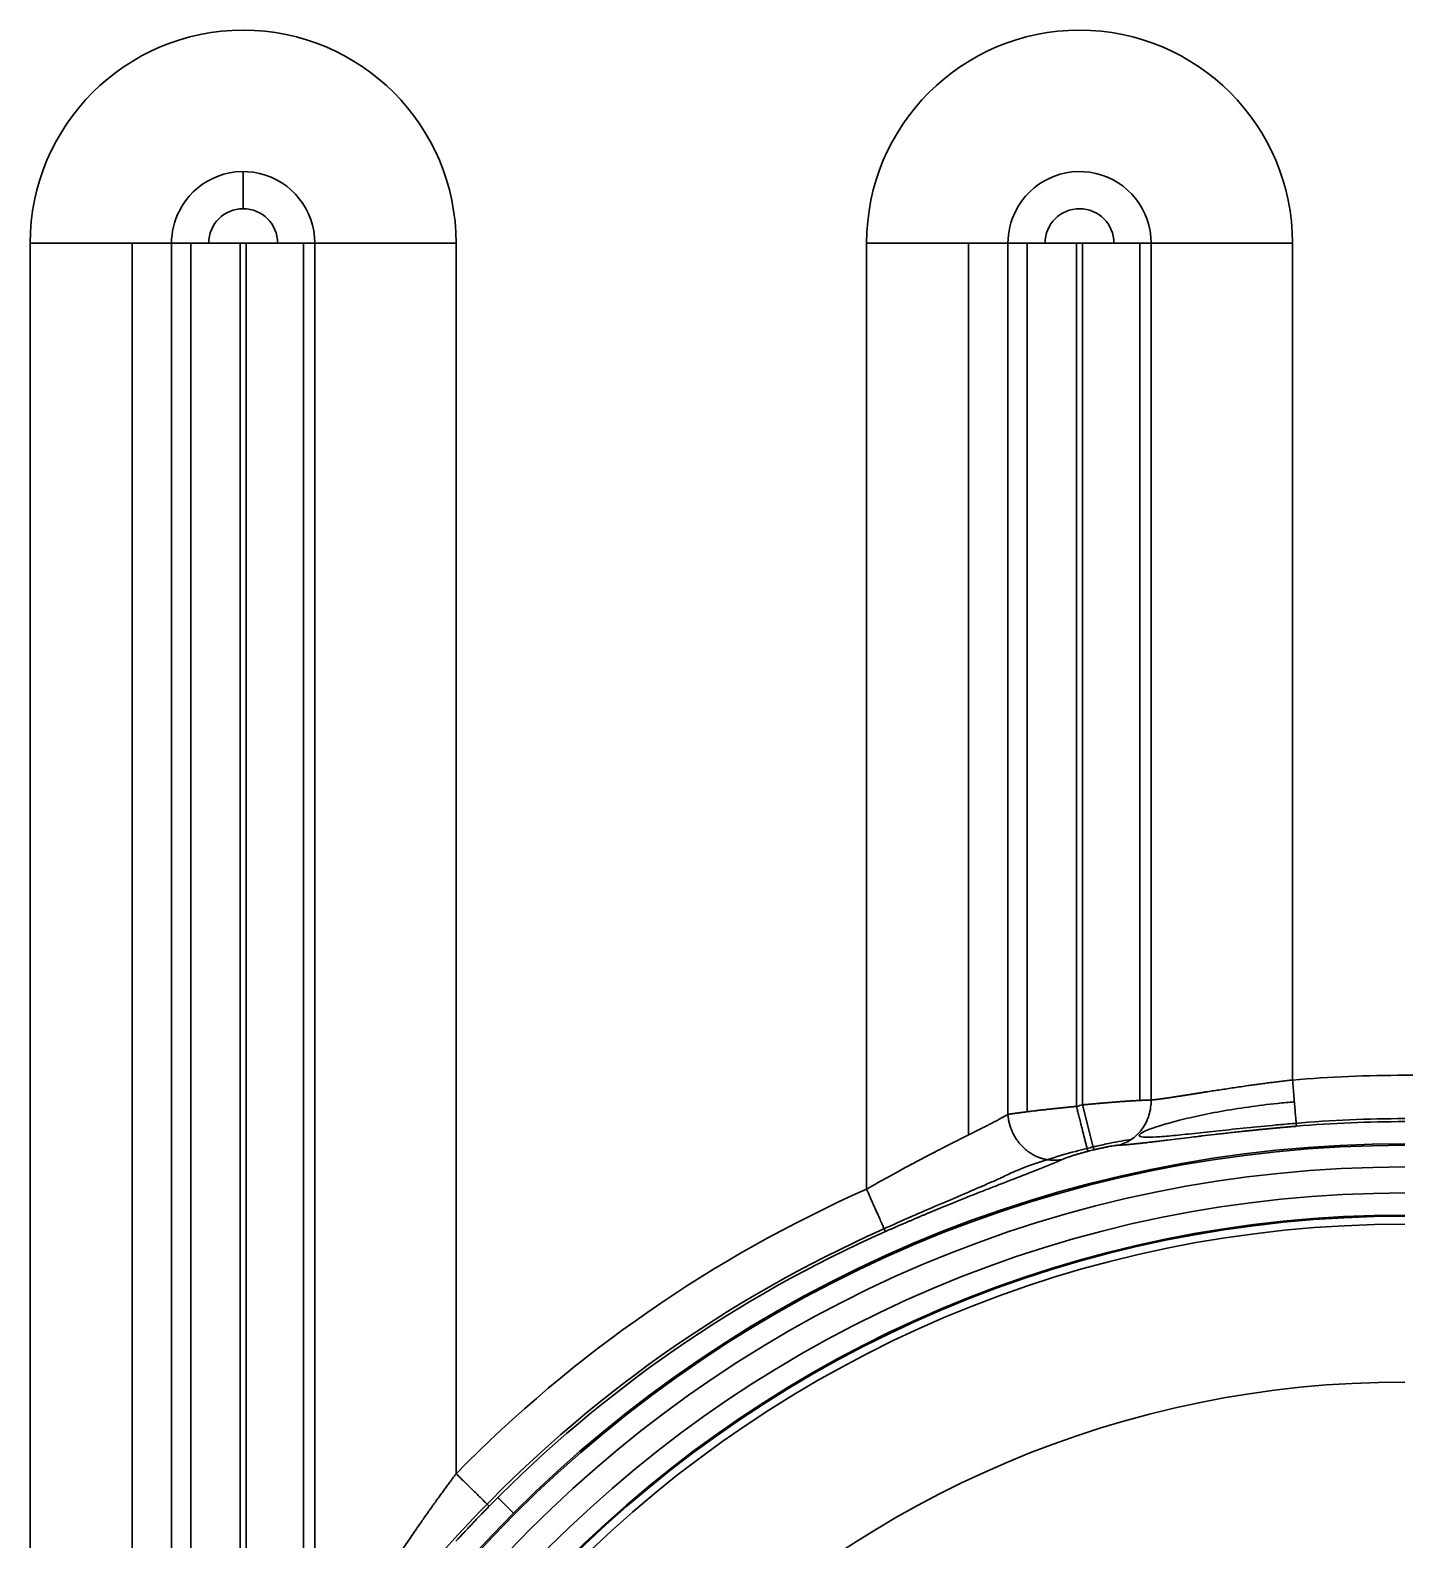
# Model space of a CAD drawing. Header units: millimetres. Extents: x -467 to 269, y 332 to 784.
# Drawn here: x -335.84 to -306.11, y 618.09 to 650.73 of the extents above; entities that cross this region are included whole.
import ezdxf

# ---------------------------------------------------------------- set-up
doc = ezdxf.new("R2010")
doc.units = ezdxf.units.MM
doc.layers.add('10', color=7, linetype='Continuous', true_color=0xffffff)

msp = doc.modelspace()

# ---------------------------------------------------------------- linework, layer by layer
at = {"layer": '10', "color": 7, "linetype": 'Continuous', "lineweight": 35}
for p, q in [((-331.232, 647.677), (-331.232, 646.873)), ((-335.838, 646.128), (-335.838, 502.413)), ((-335.838, 646.128), (-332.781, 646.128)), ((-333.635, 646.128), (-333.635, 609.838)), ((-332.781, 612.58), (-332.781, 646.128)), ((-331.977, 646.128), (-332.781, 646.128)), ((-332.367, 612.912), (-332.367, 646.128)), ((-331.299, 646.128), (-331.977, 646.128)), ((-331.299, 646.128), (-331.165, 646.128)), ((-331.299, 613.666), (-331.299, 646.128)), ((-331.165, 646.128), (-330.487, 646.128)), ((-331.165, 646.128), (-331.165, 613.9)), ((-330.487, 646.128), (-329.683, 646.128)), ((-329.929, 614.644), (-329.929, 646.128)), ((-326.626, 646.128), (-329.683, 646.128)), ((-326.626, 619.522), (-326.626, 646.128)), ((-317.748, 646.128), (-317.748, 625.675)), ((-317.748, 646.128), (-314.691, 646.128)), ((-315.545, 646.128), (-315.545, 626.847)), ((-314.691, 627.291), (-314.691, 646.128)), ((-313.887, 646.128), (-314.691, 646.128)), ((-314.277, 627.348), (-314.277, 646.128)), ((-313.209, 646.128), (-313.887, 646.128)), ((-313.209, 627.464), (-313.209, 646.128)), ((-313.209, 646.128), (-313.075, 646.128)), ((-313.075, 646.128), (-312.397, 646.128)), ((-313.075, 646.128), (-313.075, 627.498)), ((-312.397, 646.128), (-311.593, 646.128)), ((-311.839, 627.594), (-311.839, 646.128)), ((-308.536, 646.128), (-311.593, 646.128)), ((-308.536, 628.035), (-308.536, 646.128)), ((-299.658, 628.138), (-306.107, 628.138)), ((-313.075, 627.498), (-312.834, 626.524)), ((-325.384, 618.672), (-325.722, 619.01))]:
    msp.add_line(p, q, dxfattribs=at)
for centre, radius, start, end in [((-331.232, 646.128), 4.606, 360, 180), ((-313.142, 646.128), 4.606, 360, 180), ((-331.232, 646.128), 1.549, 0, 153.574), ((-313.142, 646.128), 1.549, 360, 153.574), ((-331.232, 646.128), 1.549, 153.574, 180), ((-331.232, 646.128), 0.745, 360, 180), ((-313.142, 646.128), 1.549, 153.574, 180), ((-313.142, 646.128), 0.745, 360, 180), ((-306.107, 599.395), 28.742, 90, 94.8475), ((-306.107, 599.395), 28.953, 103.9259, 104.1991), ((-306.107, 599.395), 27.805, 90, 94.9126), ((-306.107, 599.395), 27.74, 90, 94.8475), ((-306.107, 599.395), 27.261, 90, 180), ((-306.107, 599.395), 27.229, 90, 180), ((-306.107, 599.395), 28.016, 103.9259, 104.1991), ((-306.107, 599.395), 27.951, 103.9259, 104.1991), ((-306.107, 599.395), 26.76, 90, 180), ((-306.107, 599.395), 26.198, 90, 180), ((-306.107, 599.395), 28.742, 113.8923, 135.5524), ((-306.107, 599.395), 25.721, 90, 180), ((-306.107, 599.395), 25.696, 90, 180), ((-306.107, 599.395), 25.522, 90, 180), ((-306.107, 599.395), 27.74, 113.8924, 135.5524), ((-306.107, 599.395), 27.805, 114.6653, 137.4416), ((-306.107, 599.395), 22.11, 90, 180)]:
    msp.add_arc(centre, radius, start, end, dxfattribs=at)
for points in [[(-329.683, 646.128), (-329.683, 635.676), (-329.683, 625.224), (-329.683, 614.772)], [(-311.593, 646.128), (-311.593, 639.953), (-311.593, 633.778), (-311.593, 627.603)]]:
    msp.add_open_spline(points, degree=3, dxfattribs=at)
for points, knots in [([(-311.593, 627.603), (-311.589, 627.603), (-311.583, 627.604), (-311.572, 627.605), (-311.561, 627.606), (-311.55, 627.607), (-311.539, 627.608), (-311.527, 627.609), (-311.515, 627.61), (-311.503, 627.612), (-311.49, 627.613), (-311.477, 627.615), (-311.464, 627.616), (-311.45, 627.618), (-311.436, 627.62), (-311.422, 627.621), (-311.407, 627.623), (-311.392, 627.625), (-311.376, 627.627), (-311.36, 627.629), (-311.344, 627.632), (-311.328, 627.634), (-311.311, 627.636), (-311.293, 627.639), (-311.275, 627.641), (-311.257, 627.644), (-311.239, 627.647), (-311.22, 627.65), (-311.2, 627.652), (-311.18, 627.655), (-311.16, 627.658), (-311.139, 627.662), (-311.118, 627.665), (-311.097, 627.668), (-311.075, 627.671), (-311.052, 627.675), (-311.03, 627.678), (-311.006, 627.682), (-310.983, 627.686), (-310.958, 627.689), (-310.934, 627.693), (-310.908, 627.697), (-310.883, 627.701), (-310.857, 627.705), (-310.83, 627.709), (-310.803, 627.714), (-310.776, 627.718), (-310.748, 627.722), (-310.719, 627.727), (-310.69, 627.731), (-310.661, 627.736), (-310.631, 627.741), (-310.601, 627.745), (-310.57, 627.75), (-310.538, 627.755), (-310.506, 627.76), (-310.474, 627.766), (-310.441, 627.771), (-310.408, 627.776), (-310.34, 627.787), (-310.238, 627.803), (-310.096, 627.824), (-309.951, 627.846), (-309.803, 627.868), (-309.652, 627.891), (-309.531, 627.908), (-309.443, 627.921), (-309.387, 627.929), (-309.332, 627.937), (-309.276, 627.944), (-309.22, 627.952), (-309.164, 627.959), (-309.107, 627.967), (-309.051, 627.974), (-308.994, 627.981), (-308.937, 627.988), (-308.88, 627.995), (-308.823, 628.002), (-308.765, 628.009), (-308.708, 628.015), (-308.651, 628.022), (-308.593, 628.029), (-308.555, 628.033), (-308.536, 628.035)], [0, 0, 0, 0, 0.006662, 0.01339, 0.020186, 0.027049, 0.033978, 0.040975, 0.048039, 0.05517, 0.062369, 0.069635, 0.076968, 0.084368, 0.091836, 0.099371, 0.106974, 0.114644, 0.122382, 0.130188, 0.138061, 0.146001, 0.15401, 0.162086, 0.170229, 0.178441, 0.18672, 0.195067, 0.203482, 0.211965, 0.220516, 0.229135, 0.237821, 0.246576, 0.255398, 0.264289, 0.273247, 0.282274, 0.291369, 0.300531, 0.309762, 0.319061, 0.328429, 0.337864, 0.347367, 0.356939, 0.366579, 0.376287, 0.386064, 0.395909, 0.405822, 0.415803, 0.425853, 0.43597, 0.446157, 0.456411, 0.466735, 0.477126, 0.487586, 0.498114, 0.539875, 0.581643, 0.623417, 0.665198, 0.706986, 0.74878, 0.763576, 0.778369, 0.79316, 0.807948, 0.822734, 0.837518, 0.8523, 0.867079, 0.881856, 0.896631, 0.911404, 0.926175, 0.940944, 0.955711, 0.970476, 0.985239, 1, 1, 1, 1]), ([(-308.451, 627.036), (-308.451, 627.04), (-308.452, 627.049), (-308.455, 627.078), (-308.456, 627.099), (-308.461, 627.152), (-308.464, 627.184), (-308.47, 627.26), (-308.474, 627.304), (-308.482, 627.4), (-308.486, 627.452), (-308.496, 627.563), (-308.501, 627.621), (-308.511, 627.74), (-308.516, 627.8), (-308.526, 627.919), (-308.531, 627.978), (-308.536, 628.035)], [0, 0, 0, 0, 0.125, 0.125, 0.25, 0.25, 0.375, 0.375, 0.5, 0.5, 0.625, 0.625, 0.75, 0.75, 0.875, 0.875, 1, 1, 1, 1]), ([(-313.209, 627.464), (-313.216, 627.463), (-313.23, 627.462), (-313.251, 627.46), (-313.274, 627.458), (-313.298, 627.456), (-313.323, 627.453), (-313.35, 627.451), (-313.377, 627.448), (-313.406, 627.445), (-313.436, 627.442), (-313.467, 627.439), (-313.499, 627.436), (-313.532, 627.433), (-313.566, 627.429), (-313.602, 627.426), (-313.638, 627.422), (-313.675, 627.418), (-313.713, 627.414), (-313.752, 627.41), (-313.792, 627.405), (-313.832, 627.401), (-313.873, 627.396), (-313.915, 627.391), (-313.957, 627.387), (-314, 627.382), (-314.043, 627.377), (-314.089, 627.371), (-314.138, 627.366), (-314.188, 627.36), (-314.235, 627.354), (-314.28, 627.348), (-314.322, 627.343), (-314.362, 627.338), (-314.399, 627.333), (-314.434, 627.328), (-314.467, 627.323), (-314.498, 627.319), (-314.527, 627.315), (-314.554, 627.311), (-314.578, 627.308), (-314.601, 627.305), (-314.622, 627.301), (-314.642, 627.299), (-314.66, 627.296), (-314.676, 627.293), (-314.686, 627.292), (-314.691, 627.291)], [0, 0, 0, 0, 0.01077, 0.022194, 0.034274, 0.047007, 0.060394, 0.074435, 0.08913, 0.104477, 0.120476, 0.137127, 0.15443, 0.172383, 0.190987, 0.21024, 0.230144, 0.250698, 0.271901, 0.293755, 0.316259, 0.339413, 0.363218, 0.387674, 0.412781, 0.438541, 0.464954, 0.492022, 0.525625, 0.558461, 0.590531, 0.621837, 0.652379, 0.682159, 0.711177, 0.739434, 0.766931, 0.793666, 0.81964, 0.844853, 0.869305, 0.892994, 0.915922, 0.938087, 0.959489, 0.980127, 1, 1, 1, 1]), ([(-311.593, 627.603), (-311.596, 627.603), (-311.601, 627.603), (-311.609, 627.603), (-311.618, 627.602), (-311.627, 627.602), (-311.636, 627.602), (-311.645, 627.602), (-311.655, 627.601), (-311.665, 627.601), (-311.675, 627.601), (-311.686, 627.6), (-311.696, 627.6), (-311.707, 627.6), (-311.718, 627.599), (-311.73, 627.599), (-311.742, 627.598), (-311.754, 627.598), (-311.766, 627.597), (-311.778, 627.596), (-311.791, 627.596), (-311.804, 627.595), (-311.817, 627.595), (-311.831, 627.594), (-311.844, 627.593), (-311.858, 627.593), (-311.872, 627.592), (-311.887, 627.591), (-311.901, 627.59), (-311.916, 627.589), (-311.932, 627.588), (-311.947, 627.588), (-311.963, 627.587), (-311.978, 627.586), (-311.994, 627.585), (-312.011, 627.584), (-312.027, 627.583), (-312.044, 627.582), (-312.061, 627.581), (-312.078, 627.579), (-312.096, 627.578), (-312.113, 627.577), (-312.131, 627.576), (-312.149, 627.575), (-312.167, 627.573), (-312.186, 627.572), (-312.204, 627.571), (-312.223, 627.569), (-312.242, 627.568), (-312.261, 627.567), (-312.281, 627.565), (-312.3, 627.564), (-312.32, 627.562), (-312.34, 627.561), (-312.36, 627.559), (-312.381, 627.558), (-312.401, 627.556), (-312.422, 627.554), (-312.443, 627.553), (-312.464, 627.551), (-312.485, 627.549), (-312.506, 627.548), (-312.527, 627.546), (-312.549, 627.544), (-312.571, 627.542), (-312.592, 627.541), (-312.614, 627.539), (-312.637, 627.537), (-312.659, 627.535), (-312.681, 627.533), (-312.704, 627.531), (-312.726, 627.529), (-312.749, 627.527), (-312.772, 627.525), (-312.794, 627.523), (-312.817, 627.521), (-312.841, 627.519), (-312.864, 627.517), (-312.887, 627.515), (-312.91, 627.513), (-312.934, 627.511), (-312.957, 627.508), (-312.981, 627.506), (-313.004, 627.504), (-313.028, 627.502), (-313.051, 627.5), (-313.067, 627.498), (-313.075, 627.498)], [0, 0, 0, 0, 0.010909, 0.02184, 0.03279, 0.043762, 0.054755, 0.065768, 0.076803, 0.087859, 0.098935, 0.110033, 0.121151, 0.13229, 0.14345, 0.154631, 0.165833, 0.177055, 0.188298, 0.199561, 0.210845, 0.222149, 0.233473, 0.244818, 0.256184, 0.26757, 0.278977, 0.290404, 0.301852, 0.31332, 0.324808, 0.336317, 0.347846, 0.359395, 0.370964, 0.382554, 0.394164, 0.405794, 0.417444, 0.429114, 0.440805, 0.452516, 0.464246, 0.475997, 0.487768, 0.499558, 0.511368, 0.523199, 0.535049, 0.546919, 0.558809, 0.570718, 0.582648, 0.594597, 0.606567, 0.618555, 0.630564, 0.642592, 0.65464, 0.666707, 0.678794, 0.690901, 0.703028, 0.715175, 0.727341, 0.739526, 0.751731, 0.763956, 0.776201, 0.788465, 0.800749, 0.813053, 0.825377, 0.83772, 0.850083, 0.862466, 0.874868, 0.887291, 0.899734, 0.912196, 0.924679, 0.937182, 0.949705, 0.962248, 0.974812, 0.987396, 1, 1, 1, 1]), ([(-312.297, 626.625), (-312.252, 626.637), (-312.206, 626.653), (-312.116, 626.693), (-312.071, 626.718), (-311.984, 626.776), (-311.942, 626.81), (-311.863, 626.885), (-311.826, 626.927), (-311.76, 627.018), (-311.73, 627.066), (-311.679, 627.168), (-311.657, 627.221), (-311.624, 627.33), (-311.612, 627.385), (-311.596, 627.495), (-311.592, 627.55), (-311.593, 627.603)], [0, 0, 0, 0, 0.125, 0.125, 0.25, 0.25, 0.375, 0.375, 0.5, 0.5, 0.625, 0.625, 0.75, 0.75, 0.875, 0.875, 1, 1, 1, 1]), ([(-308.496, 627.563), (-308.617, 627.553), (-308.738, 627.542), (-309.074, 627.506), (-309.285, 627.48), (-309.698, 627.422), (-309.901, 627.389), (-310.28, 627.321), (-310.459, 627.285), (-310.794, 627.211), (-310.948, 627.174), (-311.221, 627.102), (-311.343, 627.066), (-311.551, 626.999), (-311.635, 626.968), (-311.764, 626.912), (-311.809, 626.888), (-311.856, 626.847), (-311.859, 626.831), (-311.821, 626.808), (-311.78, 626.801), (-311.658, 626.796), (-311.577, 626.798), (-311.374, 626.81), (-311.254, 626.82), (-310.982, 626.846), (-310.828, 626.862), (-310.494, 626.897), (-310.315, 626.917), (-309.934, 626.958), (-309.731, 626.979), (-309.319, 627.021), (-309.107, 627.042), (-308.756, 627.075), (-308.622, 627.087), (-308.488, 627.098)], [0, 0, 0, 0, 0.034308, 0.034308, 0.096145, 0.096145, 0.157981, 0.157981, 0.219818, 0.219818, 0.281654, 0.281654, 0.343491, 0.343491, 0.405327, 0.405327, 0.467163, 0.467163, 0.529, 0.529, 0.590836, 0.590836, 0.652673, 0.652673, 0.714509, 0.714509, 0.776345, 0.776345, 0.838182, 0.838182, 0.900018, 0.900018, 0.961855, 0.961855, 1, 1, 1, 1]), ([(-317.748, 625.675), (-317.739, 625.68), (-317.72, 625.691), (-317.692, 625.707), (-317.665, 625.723), (-317.637, 625.739), (-317.609, 625.754), (-317.582, 625.77), (-317.554, 625.786), (-317.527, 625.801), (-317.5, 625.816), (-317.473, 625.832), (-317.445, 625.847), (-317.418, 625.862), (-317.391, 625.877), (-317.365, 625.892), (-317.338, 625.907), (-317.311, 625.922), (-317.285, 625.937), (-317.258, 625.951), (-317.232, 625.966), (-317.205, 625.98), (-317.179, 625.995), (-317.153, 626.009), (-317.127, 626.023), (-317.101, 626.037), (-317.076, 626.051), (-317.05, 626.065), (-317.024, 626.079), (-316.999, 626.093), (-316.974, 626.107), (-316.948, 626.12), (-316.923, 626.134), (-316.898, 626.147), (-316.873, 626.161), (-316.849, 626.174), (-316.824, 626.187), (-316.8, 626.2), (-316.775, 626.213), (-316.751, 626.226), (-316.727, 626.239), (-316.703, 626.252), (-316.679, 626.265), (-316.655, 626.277), (-316.632, 626.29), (-316.608, 626.302), (-316.585, 626.314), (-316.561, 626.327), (-316.538, 626.339), (-316.515, 626.351), (-316.492, 626.363), (-316.47, 626.375), (-316.447, 626.387), (-316.425, 626.398), (-316.402, 626.41), (-316.38, 626.422), (-316.358, 626.433), (-316.336, 626.445), (-316.314, 626.456), (-316.293, 626.467), (-316.271, 626.478), (-316.25, 626.489), (-316.229, 626.5), (-316.208, 626.511), (-316.187, 626.522), (-316.166, 626.533), (-316.145, 626.543), (-316.125, 626.554), (-316.104, 626.564), (-316.084, 626.575), (-316.064, 626.585), (-316.044, 626.595), (-316.024, 626.605), (-316.004, 626.616), (-315.985, 626.625), (-315.965, 626.635), (-315.937, 626.65), (-315.899, 626.669), (-315.852, 626.693), (-315.806, 626.716), (-315.761, 626.739), (-315.716, 626.761), (-315.672, 626.784), (-315.628, 626.806), (-315.585, 626.827), (-315.542, 626.848), (-315.5, 626.869), (-315.459, 626.89), (-315.418, 626.91), (-315.379, 626.931), (-315.339, 626.95), (-315.301, 626.97), (-315.263, 626.989), (-315.226, 627.008), (-315.189, 627.026), (-315.154, 627.044), (-315.119, 627.062), (-315.084, 627.079), (-315.051, 627.097), (-315.018, 627.113), (-314.987, 627.13), (-314.955, 627.146), (-314.925, 627.162), (-314.896, 627.178), (-314.867, 627.193), (-314.839, 627.208), (-314.813, 627.222), (-314.787, 627.237), (-314.761, 627.251), (-314.737, 627.264), (-314.714, 627.278), (-314.699, 627.286), (-314.691, 627.291)], [0, 0, 0, 0, 0.007618, 0.015213, 0.022783, 0.03033, 0.037852, 0.045351, 0.052826, 0.060277, 0.067705, 0.075108, 0.082488, 0.089844, 0.097176, 0.104484, 0.111769, 0.119029, 0.126267, 0.13348, 0.14067, 0.147836, 0.154978, 0.162097, 0.169192, 0.176264, 0.183311, 0.190336, 0.197336, 0.204313, 0.211267, 0.218197, 0.225104, 0.231987, 0.238846, 0.245682, 0.252495, 0.259284, 0.26605, 0.272792, 0.279511, 0.286207, 0.292879, 0.299528, 0.306153, 0.312756, 0.319335, 0.32589, 0.332423, 0.338932, 0.345418, 0.351881, 0.358321, 0.364737, 0.371131, 0.377501, 0.383848, 0.390172, 0.396473, 0.402751, 0.409006, 0.415239, 0.421448, 0.427634, 0.433797, 0.439937, 0.446055, 0.452149, 0.458221, 0.46427, 0.470296, 0.4763, 0.48228, 0.488238, 0.494173, 0.500086, 0.505976, 0.520453, 0.534905, 0.549332, 0.563735, 0.578113, 0.592467, 0.606798, 0.621105, 0.63539, 0.649652, 0.663892, 0.678111, 0.692308, 0.706484, 0.720639, 0.734774, 0.748889, 0.762985, 0.777061, 0.791119, 0.805159, 0.81918, 0.833184, 0.847171, 0.861141, 0.875094, 0.889032, 0.902953, 0.91686, 0.930751, 0.944628, 0.958491, 0.972341, 0.986177, 1, 1, 1, 1]), ([(-308.451, 627.036), (-308.461, 627.035), (-308.482, 627.033), (-308.513, 627.031), (-308.544, 627.028), (-308.574, 627.025), (-308.605, 627.023), (-308.636, 627.02), (-308.666, 627.017), (-308.697, 627.014), (-308.727, 627.012), (-308.758, 627.009), (-308.788, 627.006), (-308.819, 627.003), (-308.849, 627.001), (-308.879, 626.998), (-308.91, 626.995), (-308.94, 626.992), (-308.97, 626.989), (-309, 626.986), (-309.03, 626.984), (-309.06, 626.981), (-309.09, 626.978), (-309.12, 626.975), (-309.15, 626.972), (-309.18, 626.969), (-309.21, 626.966), (-309.24, 626.963), (-309.27, 626.96), (-309.299, 626.957), (-309.329, 626.954), (-309.359, 626.951), (-309.388, 626.948), (-309.418, 626.945), (-309.447, 626.942), (-309.477, 626.939), (-309.506, 626.936), (-309.536, 626.933), (-309.565, 626.93), (-309.594, 626.927), (-309.624, 626.924), (-309.692, 626.916), (-309.798, 626.905), (-309.941, 626.889), (-310.082, 626.873), (-310.269, 626.852), (-310.434, 626.832), (-310.551, 626.819), (-310.578, 626.815)], [0, 0, 0, 0, 0.013767, 0.027516, 0.041249, 0.054965, 0.068666, 0.082352, 0.096024, 0.109683, 0.12333, 0.136966, 0.150591, 0.164205, 0.177811, 0.191409, 0.204998, 0.218582, 0.232159, 0.245731, 0.259299, 0.272863, 0.286424, 0.299984, 0.313542, 0.3271, 0.340659, 0.354219, 0.367781, 0.381346, 0.394914, 0.408487, 0.422065, 0.43565, 0.449241, 0.46284, 0.476447, 0.490064, 0.503691, 0.517329, 0.530978, 0.544639, 0.612894, 0.681165, 0.749544, 0.818125, 0.956602, 1, 1, 1, 1]), ([(-312.019, 626.752), (-312.156, 626.731), (-312.313, 626.703), (-312.58, 626.648), (-312.681, 626.626), (-312.805, 626.597), (-312.827, 626.592), (-312.849, 626.587)], [0, 0, 0, 0, 0.583742, 0.583742, 0.92615, 0.92615, 1, 1, 1, 1]), ([(-310.578, 626.815), (-310.638, 626.808), (-310.784, 626.791), (-311.007, 626.763), (-311.203, 626.739), (-311.353, 626.721), (-311.461, 626.708), (-311.565, 626.696), (-311.645, 626.687), (-311.705, 626.68), (-311.745, 626.675), (-311.784, 626.671), (-311.822, 626.667), (-311.86, 626.663), (-311.897, 626.659), (-311.933, 626.655), (-311.963, 626.652), (-311.981, 626.65), (-311.988, 626.65)], [0, 0, 0, 0, 0.104805, 0.258241, 0.412899, 0.489905, 0.566808, 0.64371, 0.720711, 0.75331, 0.785871, 0.818404, 0.850915, 0.883413, 0.915907, 0.948403, 0.980911, 1, 1, 1, 1]), ([(-312.979, 626.554), (-313.06, 626.535), (-313.142, 626.514), (-313.43, 626.438), (-313.637, 626.378), (-314.015, 626.258), (-314.191, 626.197), (-314.411, 626.113), (-314.478, 626.086), (-314.596, 626.037), (-314.646, 626.014), (-314.688, 625.993), (-314.688, 625.993), (-314.689, 625.993)], [0, 0, 0, 0, 0.115444, 0.115444, 0.409796, 0.409796, 0.704149, 0.704149, 0.851326, 0.851326, 0.998502, 0.998502, 1, 1, 1, 1]), ([(-312.963, 626.492), (-312.967, 626.491), (-312.975, 626.489), (-312.987, 626.486), (-312.999, 626.483), (-313.011, 626.48), (-313.023, 626.477), (-313.035, 626.473), (-313.047, 626.47), (-313.059, 626.467), (-313.071, 626.464), (-313.083, 626.46), (-313.095, 626.457), (-313.107, 626.454), (-313.119, 626.451), (-313.154, 626.441), (-313.211, 626.424), (-313.285, 626.401), (-313.352, 626.379), (-313.397, 626.364), (-313.424, 626.354), (-313.437, 626.349), (-313.449, 626.345), (-313.461, 626.34), (-313.472, 626.336), (-313.482, 626.332), (-313.491, 626.328), (-313.497, 626.325), (-313.499, 626.324)], [0, 0, 0, 0, 0.017513, 0.035027, 0.052549, 0.070089, 0.087655, 0.105256, 0.1229, 0.140596, 0.158352, 0.176176, 0.194078, 0.212064, 0.230142, 0.248322, 0.372524, 0.498052, 0.623825, 0.748797, 0.78082, 0.812579, 0.844115, 0.875472, 0.906695, 0.937827, 0.968914, 1, 1, 1, 1]), ([(-312.297, 626.625), (-312.299, 626.625), (-312.302, 626.625), (-312.307, 626.625), (-312.312, 626.624), (-312.318, 626.624), (-312.323, 626.623), (-312.329, 626.623), (-312.336, 626.622), (-312.342, 626.621), (-312.349, 626.621), (-312.356, 626.62), (-312.363, 626.619), (-312.371, 626.618), (-312.378, 626.617), (-312.402, 626.614), (-312.445, 626.607), (-312.513, 626.595), (-312.587, 626.58), (-312.647, 626.568), (-312.688, 626.559), (-312.708, 626.554), (-312.729, 626.549), (-312.75, 626.545), (-312.771, 626.54), (-312.792, 626.535), (-312.813, 626.53), (-312.827, 626.526), (-312.834, 626.524)], [0, 0, 0, 0, 0.017796, 0.035577, 0.053353, 0.071132, 0.088923, 0.106735, 0.124578, 0.142459, 0.160388, 0.178373, 0.196424, 0.214548, 0.232754, 0.25105, 0.375523, 0.500945, 0.626127, 0.750396, 0.782191, 0.813725, 0.845041, 0.876187, 0.907208, 0.938152, 0.969067, 1, 1, 1, 1]), ([(-311.988, 626.65), (-311.992, 626.649), (-312.008, 626.648), (-312.035, 626.645), (-312.068, 626.642), (-312.099, 626.639), (-312.13, 626.637), (-312.16, 626.634), (-312.189, 626.632), (-312.217, 626.63), (-312.245, 626.628), (-312.271, 626.627), (-312.289, 626.626), (-312.297, 626.625)], [0, 0, 0, 0, 0.039347, 0.134672, 0.2301, 0.325653, 0.421356, 0.517232, 0.613303, 0.709593, 0.806124, 0.902919, 1, 1, 1, 1]), ([(-313.499, 626.324), (-313.503, 626.322), (-313.511, 626.318), (-313.524, 626.313), (-313.536, 626.307), (-313.549, 626.302), (-313.562, 626.296), (-313.575, 626.29), (-313.588, 626.285), (-313.601, 626.279), (-313.615, 626.273), (-313.629, 626.267), (-313.643, 626.261), (-313.657, 626.255), (-313.671, 626.249), (-313.686, 626.243), (-313.7, 626.237), (-313.715, 626.231), (-313.73, 626.224), (-313.746, 626.218), (-313.761, 626.212), (-313.777, 626.205), (-313.793, 626.199), (-313.809, 626.192), (-313.825, 626.186), (-313.841, 626.179), (-313.858, 626.172), (-313.874, 626.165), (-313.891, 626.159), (-313.908, 626.152), (-313.926, 626.145), (-313.943, 626.138), (-313.961, 626.131), (-313.979, 626.124), (-313.997, 626.116), (-314.015, 626.109), (-314.034, 626.102), (-314.052, 626.095), (-314.071, 626.087), (-314.09, 626.08), (-314.109, 626.072), (-314.174, 626.047), (-314.288, 626.002), (-314.459, 625.936), (-314.596, 625.883), (-314.674, 625.853), (-314.691, 625.846)], [0, 0, 0, 0, 0.015279, 0.030539, 0.045779, 0.061001, 0.076206, 0.091393, 0.106565, 0.121721, 0.136864, 0.151992, 0.167108, 0.182212, 0.197304, 0.212386, 0.227459, 0.242523, 0.257579, 0.272628, 0.287671, 0.302708, 0.31774, 0.332769, 0.347795, 0.362818, 0.37784, 0.392862, 0.407884, 0.422906, 0.437931, 0.452959, 0.46799, 0.483025, 0.498066, 0.513112, 0.528166, 0.543227, 0.558296, 0.573375, 0.588464, 0.603563, 0.725322, 0.846386, 0.96716, 1, 1, 1, 1]), ([(-317.711, 624.664), (-317.709, 624.664), (-317.707, 624.665), (-317.498, 624.761), (-317.288, 624.856), (-316.879, 625.039), (-316.678, 625.126), (-316.286, 625.296), (-316.094, 625.378), (-315.736, 625.531), (-315.569, 625.602), (-315.257, 625.735), (-315.115, 625.796), (-314.874, 625.904), (-314.772, 625.951), (-314.689, 625.993)], [0, 0, 0, 0, 0.001248, 0.001248, 0.168799, 0.168799, 0.33635, 0.33635, 0.503901, 0.503901, 0.671452, 0.671452, 0.839003, 0.839003, 1, 1, 1, 1]), ([(-314.691, 625.846), (-314.737, 625.828), (-314.846, 625.786), (-315.043, 625.709), (-315.285, 625.615), (-315.555, 625.508), (-315.835, 625.395), (-316.047, 625.309), (-316.184, 625.253), (-316.243, 625.228), (-316.303, 625.204), (-316.363, 625.179), (-316.423, 625.154), (-316.483, 625.129), (-316.543, 625.103), (-316.604, 625.078), (-316.664, 625.052), (-316.725, 625.026), (-316.786, 625), (-316.847, 624.974), (-316.908, 624.948), (-316.97, 624.921), (-317.032, 624.894), (-317.093, 624.867), (-317.155, 624.84), (-317.217, 624.813), (-317.28, 624.786), (-317.321, 624.767), (-317.342, 624.758)], [0, 0, 0, 0, 0.060399, 0.143685, 0.248686, 0.353648, 0.459126, 0.565669, 0.587253, 0.608823, 0.630384, 0.651941, 0.673498, 0.69506, 0.716632, 0.738217, 0.759821, 0.781449, 0.803104, 0.824792, 0.846517, 0.868283, 0.890095, 0.911957, 0.933875, 0.955851, 0.977892, 1, 1, 1, 1]), ([(-317.342, 624.758), (-317.344, 624.762), (-317.348, 624.771), (-317.361, 624.801), (-317.37, 624.821), (-317.392, 624.87), (-317.405, 624.9), (-317.435, 624.968), (-317.452, 625.006), (-317.489, 625.09), (-317.509, 625.136), (-317.553, 625.233), (-317.575, 625.284), (-317.623, 625.391), (-317.647, 625.447), (-317.697, 625.56), (-317.723, 625.617), (-317.748, 625.675)], [0, 0, 0, 0, 0.125, 0.125, 0.25, 0.25, 0.375, 0.375, 0.5, 0.5, 0.625, 0.625, 0.75, 0.75, 0.875, 0.875, 1, 1, 1, 1]), ([(-329.683, 614.772), (-329.68, 614.776), (-329.675, 614.784), (-329.668, 614.797), (-329.66, 614.81), (-329.652, 614.823), (-329.644, 614.836), (-329.636, 614.85), (-329.628, 614.864), (-329.619, 614.878), (-329.611, 614.893), (-329.602, 614.908), (-329.593, 614.923), (-329.585, 614.938), (-329.576, 614.953), (-329.566, 614.969), (-329.557, 614.985), (-329.548, 615.001), (-329.538, 615.018), (-329.528, 615.035), (-329.518, 615.052), (-329.508, 615.069), (-329.498, 615.086), (-329.488, 615.104), (-329.477, 615.122), (-329.467, 615.14), (-329.456, 615.159), (-329.445, 615.177), (-329.434, 615.196), (-329.423, 615.216), (-329.412, 615.235), (-329.401, 615.255), (-329.389, 615.275), (-329.377, 615.295), (-329.365, 615.316), (-329.353, 615.336), (-329.341, 615.357), (-329.329, 615.379), (-329.316, 615.4), (-329.304, 615.422), (-329.291, 615.444), (-329.278, 615.466), (-329.265, 615.489), (-329.252, 615.511), (-329.239, 615.534), (-329.225, 615.558), (-329.211, 615.581), (-329.198, 615.605), (-329.184, 615.629), (-329.169, 615.653), (-329.155, 615.678), (-329.141, 615.702), (-329.126, 615.727), (-329.112, 615.753), (-329.053, 615.852), (-328.944, 616.038), (-328.774, 616.324), (-328.579, 616.645), (-328.411, 616.916), (-328.273, 617.136), (-328.168, 617.301), (-328.042, 617.497), (-327.893, 617.724), (-327.721, 617.981), (-327.572, 618.201), (-327.455, 618.371), (-327.378, 618.481), (-327.304, 618.588), (-327.231, 618.691), (-327.161, 618.79), (-327.093, 618.886), (-327.026, 618.978), (-326.962, 619.066), (-326.901, 619.151), (-326.841, 619.232), (-326.784, 619.31), (-326.729, 619.384), (-326.677, 619.455), (-326.643, 619.5), (-326.626, 619.522)], [0, 0, 0, 0, 0.00371, 0.00745, 0.011221, 0.015023, 0.018857, 0.022722, 0.026619, 0.030548, 0.034509, 0.038502, 0.042527, 0.046586, 0.050677, 0.054801, 0.058958, 0.063148, 0.067372, 0.071629, 0.075921, 0.080246, 0.084605, 0.088998, 0.093425, 0.097887, 0.102384, 0.106915, 0.111481, 0.116081, 0.120717, 0.125388, 0.130094, 0.134835, 0.139612, 0.144425, 0.149273, 0.154156, 0.159076, 0.164032, 0.169023, 0.174051, 0.179115, 0.184215, 0.189352, 0.194525, 0.199735, 0.204981, 0.210264, 0.215584, 0.22094, 0.226334, 0.231764, 0.237232, 0.242737, 0.296205, 0.355789, 0.421516, 0.49341, 0.520523, 0.553675, 0.592867, 0.638098, 0.68937, 0.746681, 0.769333, 0.791283, 0.812533, 0.833081, 0.852928, 0.872073, 0.890517, 0.908261, 0.925303, 0.941644, 0.957284, 0.972223, 0.986462, 1, 1, 1, 1]), ([(-325.91, 618.82), (-325.921, 618.809), (-325.943, 618.786), (-325.977, 618.753), (-326.01, 618.719), (-326.043, 618.684), (-326.076, 618.65), (-326.109, 618.616), (-326.142, 618.582), (-326.175, 618.548), (-326.208, 618.513), (-326.24, 618.479), (-326.273, 618.445), (-326.306, 618.41), (-326.339, 618.376), (-326.371, 618.341), (-326.404, 618.307), (-326.437, 618.272), (-326.469, 618.237), (-326.502, 618.203), (-326.534, 618.168), (-326.567, 618.133), (-326.599, 618.098), (-326.621, 618.075), (-326.631, 618.064)], [0, 0, 0, 0, 0.045283, 0.090575, 0.135876, 0.18119, 0.226516, 0.271856, 0.317213, 0.362587, 0.407979, 0.453392, 0.498827, 0.544286, 0.589769, 0.635278, 0.680815, 0.726382, 0.771978, 0.817607, 0.86327, 0.908968, 0.954702, 1, 1, 1, 1]), ([(-329.699, 614.382), (-329.625, 614.475), (-329.54, 614.586), (-329.325, 614.869), (-329.195, 615.042), (-328.918, 615.407), (-328.77, 615.6), (-328.31, 616.19), (-327.985, 616.594), (-327.468, 617.209), (-327.29, 617.416), (-326.938, 617.816), (-326.764, 618.01), (-326.588, 618.201)], [0, 0, 0, 0, 0.116878, 0.116878, 0.265139, 0.265139, 0.413401, 0.413401, 0.709924, 0.709924, 0.858185, 0.858185, 1, 1, 1, 1])]:
    msp.add_open_spline(points, degree=3, knots=knots, dxfattribs=at)
for points, weights in [([(-312.963, 626.492), (-312.972, 626.529), (-313.069, 626.912), (-313.209, 627.464)], [1.23004931595, 0.976624445291, 0.932581304817, 1.09791989453]), ([(-313.499, 626.324), (-314.116, 626.175), (-314.645, 626.605), (-314.691, 627.291)], [1.23013715032, 0.923298162273, 0.923287616921, 1.23010551427]), ([(-325.91, 618.82), (-325.938, 618.848), (-326.228, 619.133), (-326.626, 619.522)], [1.15517172978, 0.948276191579, 0.948276090073, 1.15517142526])]:
    msp.add_rational_spline(points, weights, degree=3, dxfattribs=at)

doc.saveas('drawing.dxf')
